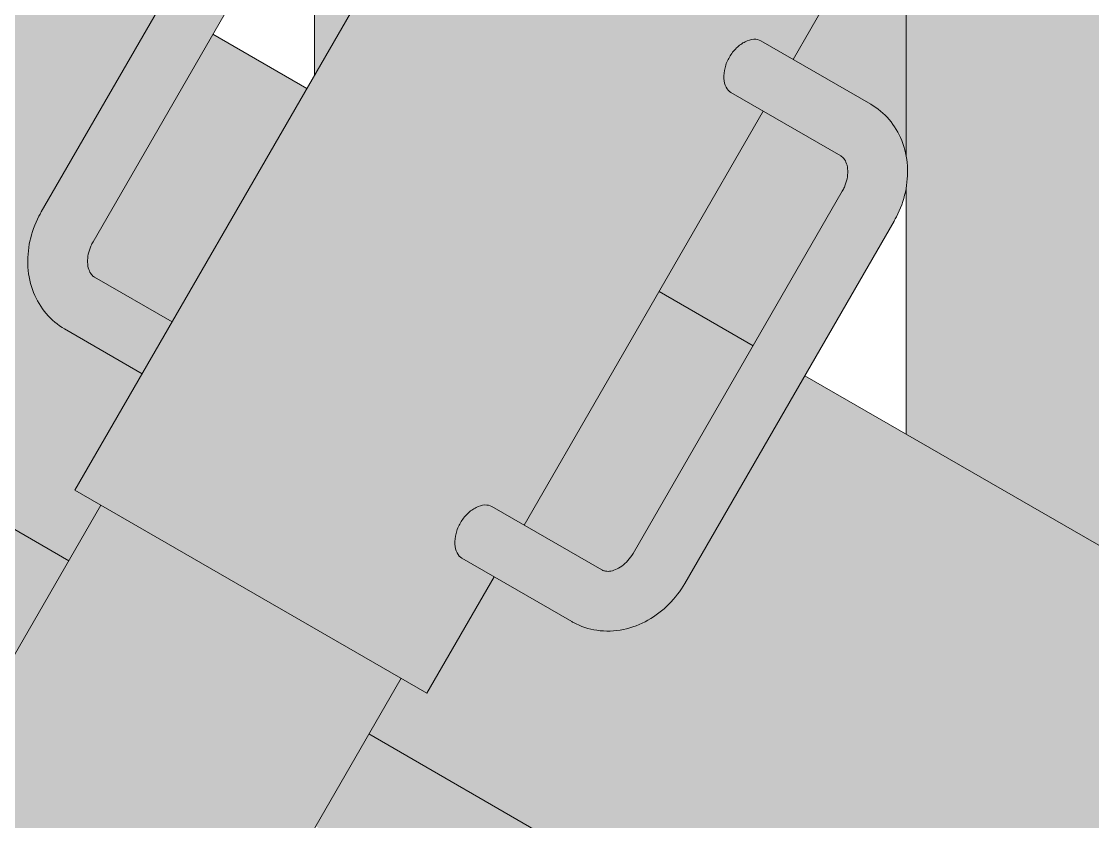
# Model space of a CAD drawing. Extents: x -23436 to 4767, y -3862 to 10024.
# Drawn here: x -14802.2 to -14771.47, y 7955.41 to 7978.38 of the extents above; entities that cross this region are included whole.
import ezdxf

# ---------------------------------------------------------------- set-up
doc = ezdxf.new("R2010")
doc.units = 0
doc.layers.get('0').update_dxf_attribs({"lineweight": 13})
doc.layers.add('3D.', color=254, linetype='Continuous')
doc.layers.add('Reaproveitamento', color=252, linetype='Continuous')
doc.layers.add('Escora de Viga', color=250, linetype='Continuous', lineweight=20)
doc.layers.add('Madeira', color=100, linetype='Continuous', lineweight=13)

msp = doc.modelspace()

# ---------------------------------------------------------------- hatches: boundary and pattern name
at = {"layer": '3D.'}
h = msp.add_hatch(color=256, dxfattribs=at)
edge = h.paths.add_edge_path()
edge.add_line((-14758.63065104037, 7991.729216161331), (-14769.93518221537, 7998.25589027822))
edge.add_line((-14769.93518221537, 7998.25589027822), (-14776.81718451985, 7986.335912629527))
edge.add_line((-14776.81718451985, 7986.335912629527), (-14776.81718451985, 7984.54515420813))
edge.add_line((-14776.81718451985, 7984.54515420813), (-14775.12312029176, 7983.567085770121))
edge.add_arc((-14775.43389930275, 7983.028800732836), 0.6215580222310451, -119.9999999999826, 60.00000000001728, ccw=False)
edge.add_line((-14775.74467831397, 7982.490515695727), (-14776.81718451985, 7983.109727442223))
edge.add_line((-14776.81718451985, 7983.109727442223), (-14776.81718451985, 7974.494430044624))
edge.add_spline(control_points=[(-14776.81718451997, 7974.494430045439), (-14776.80201398996, 7974.40752305402), (-14776.79154751457, 7974.319830274735), (-14776.77191107017, 7974.026067807137), (-14776.78316132668, 7973.818753080634), (-14776.81718451985, 7973.614989662326)], knot_values=[5.485982592581962, 5.485982592581962, 5.485982592581962, 5.485982592581962, 5.595981879965847, 5.595981879965847, 5.853400820921206, 5.853400820921206, 5.853400820921206, 5.853400820921206], degree=3, periodic=0)
edge.add_line((-14776.81718451985, 7973.614989662326), (-14776.81718451985, 7973.614969890727))
edge.add_line((-14776.81718451985, 7973.614969890727), (-14776.81718451985, 7966.529216161334))
edge.add_line((-14776.81718451985, 7966.529216161334), (-14758.63065104037, 7956.029216161232))
edge.add_line((-14758.63065104037, 7956.029216161232), (-14758.63065104037, 7991.729216161331))
h = msp.add_hatch(color=9, dxfattribs=at)
edge = h.paths.add_edge_path()
edge.add_line((-14800.84155643063, 7962.899693751229), (-14799.91928641255, 7964.497112281011))
edge.add_line((-14799.91928641255, 7964.497112281011), (-14800.66174853286, 7964.925772985926))
edge.add_line((-14800.66174853286, 7964.925772985926), (-14798.73277536024, 7968.266852527131))
edge.add_line((-14798.73277536024, 7968.266852527131), (-14800.95864633449, 7969.551959733131))
edge.add_spline(control_points=[(-14800.95864633449, 7969.551959733131), (-14801.15795179516, 7969.667028794634), (-14801.33682417947, 7969.816949338639), (-14801.63863647044, 7970.170613966433), (-14801.75975307725, 7970.375378627841), (-14801.93912825514, 7970.825358555217), (-14801.99253994967, 7971.072296662229), (-14802.02597316717, 7971.572459744029), (-14802.00551588427, 7971.825874366814), (-14801.89823158419, 7972.318808007522), (-14801.81141259278, 7972.558419201627), (-14801.67397047947, 7972.825345968931), (-14801.65125957057, 7972.866961238326), (-14801.62756190509, 7972.908006798929)], knot_values=[1.570796326794896, 1.570796326794896, 1.570796326794896, 1.570796326794896, 1.852598109787764, 1.852598109787764, 2.142978333287198, 2.142978333287198, 2.454389226376052, 2.454389226376052, 2.768548491735048, 2.768548491735048, 3.082707757094047, 3.082707757094047, 3.141592653589877, 3.141592653589877, 3.141592653589877, 3.141592653589877], degree=3, periodic=0)
edge.add_line((-14801.62756190509, 7972.908006798929), (-14798.18706492767, 7978.86712236723))
edge.add_line((-14798.18706492744, 7978.86712236723), (-14811.97781591334, 7986.829216161235))
edge.add_line((-14811.97781591334, 7986.829216161235), (-14827.13326047956, 7978.079216161337))
edge.add_line((-14827.13326047956, 7978.079216161337), (-14819.3119488581, 7973.56357979114))
edge.add_ellipse((-14818.03999373993, 7967.929216161227), major_axis=(-3.132520536443655, 5.425684724873319), ratio=0.5773502691896255, start_angle=298.3144101118195, end_angle=331.6855898882364, ccw=False)
edge.add_ellipse((-14818.03999373993, 7967.929216161227), major_axis=(-3.132520536443655, 5.425684724873319), ratio=0.5773502691896255, start_angle=236.2930856372637, end_angle=298.3144101118195)
edge.add_line((-14816.76803862189, 7972.094852531432), (-14800.84155643063, 7962.899693751229))
h = msp.add_hatch(color=8, dxfattribs=at)
edge = h.paths.add_edge_path()
edge.add_line((-14780.91939783517, 7975.801385103639), (-14781.84585933098, 7976.336277897617))
edge.add_spline(control_points=[(-14781.84585933086, 7976.336277897617), (-14781.89976654878, 7976.367401244324), (-14781.94875490219, 7976.420601638123), (-14782.01899705986, 7976.562240411529), (-14782.0401435774, 7976.650606925426), (-14782.05138532167, 7976.832679818226), (-14782.04221544969, 7976.938581499026), (-14781.98888432154, 7977.151639243517), (-14781.94458589227, 7977.258731807322), (-14781.89067780647, 7977.352103350337)], knot_values=[0, 0, 0, 0, 0.1886359674857624, 0.1886359674857624, 0.3772719349715248, 0.3772719349715248, 0.5659109385796152, 0.5659109385796152, 0.7545499421877055, 0.7545499421877055, 0.7545499421877055, 0.7545499421877055], degree=3, periodic=0)
edge.add_spline(control_points=[(-14781.89067780647, 7977.352103350337), (-14781.83676972108, 7977.445474893424), (-14781.76617405495, 7977.537384740632), (-14781.60832619989, 7977.690099724527), (-14781.52119758994, 7977.750991907031), (-14781.35789696728, 7977.832292717228), (-14781.27079606267, 7977.858162552935), (-14781.11301220809, 7977.868150446435), (-14781.04244513875, 7977.852325484828), (-14780.98853792083, 7977.82120213812)], knot_values=[2.263649826563085, 2.263649826563085, 2.263649826563085, 2.263649826563085, 2.452288830171134, 2.452288830171134, 2.640927833779187, 2.640927833779187, 2.829563801264938, 2.829563801264938, 3.01819976875069, 3.01819976875069, 3.01819976875069, 3.01819976875069], degree=3, periodic=0)
edge.add_line((-14780.98853792083, 7977.82120213812), (-14780.06207642525, 7977.286309344216))
edge.add_line((-14780.06207642525, 7977.286309344216), (-14778.13310325275, 7980.627388885334))
edge.add_line((-14778.13310325275, 7980.627388885334), (-14788.23058808806, 7986.457174473124))
edge.add_line((-14788.23058808818, 7986.457174473124), (-14800.66174853286, 7964.925772985926))
edge.add_line((-14800.66174853286, 7964.925772985926), (-14790.56426369744, 7959.095987398121))
edge.add_line((-14790.56426369744, 7959.095987398121), (-14788.63529052476, 7962.437066939225))
edge.add_line((-14788.63529052476, 7962.437066939225), (-14789.56175202057, 7962.97195973313))
edge.add_spline(control_points=[(-14789.56175202057, 7962.97195973313), (-14789.61565923867, 7963.003083080026), (-14789.66464759196, 7963.056283473636), (-14789.73488974968, 7963.197922247129), (-14789.75603626716, 7963.286288761012), (-14789.7672780115, 7963.468361653826), (-14789.75810813934, 7963.574263334422), (-14789.70477701155, 7963.787321079029), (-14789.66047858198, 7963.894413642834), (-14789.55266241108, 7964.081156728922), (-14789.48206674507, 7964.173066576333), (-14789.32421888948, 7964.325781560025), (-14789.23709027989, 7964.386673742529), (-14789.07378965717, 7964.467974552712), (-14788.98668875238, 7964.493844388317), (-14788.82890489763, 7964.503832282035), (-14788.75833782858, 7964.48800732053), (-14788.7044306106, 7964.456883973735)], knot_values=[0.7545499421877615, 0.7545499421877615, 0.7545499421877615, 0.7545499421877615, 0.9431859096735806, 0.9431859096735806, 1.131821877159399, 1.131821877159399, 1.320460880767447, 1.320460880767447, 1.509099884375494, 1.509099884375494, 1.697738887983538, 1.697738887983538, 1.886377891591583, 1.886377891591583, 2.075013859077325, 2.075013859077325, 2.26364982656307, 2.26364982656307, 2.26364982656307, 2.26364982656307], degree=3, periodic=0)
edge.add_line((-14788.7044306106, 7964.456883973735), (-14787.77796911496, 7963.92199117983))
edge.add_line((-14787.77796911496, 7963.92199117983), (-14780.91939783517, 7975.801385103639))
h = msp.add_hatch(color=8, dxfattribs=at)
edge = h.paths.add_edge_path()
edge.add_spline(control_points=[(-14794.14138779476, 7982.445155072421), (-14794.09885301815, 7982.518827466529), (-14794.04864471989, 7982.588040070726), (-14793.93870502974, 7982.71078721533), (-14793.87900267188, 7982.764260237835), (-14793.80946389878, 7982.814394671239), (-14793.80037402293, 7982.82071362762), (-14793.7912824338, 7982.826809661014)], knot_values=[3.141592653589826, 3.141592653589826, 3.141592653589826, 3.141592653589826, 3.393118268405823, 3.393118268405823, 3.644957798583353, 3.644957798583353, 3.682753687105311, 3.682753687105311, 3.682753687105311, 3.682753687105311], degree=3, periodic=0)
edge.add_spline(control_points=[(-14793.7912824338, 7982.826809661014), (-14793.73907794881, 7982.861813474638), (-14793.68681698009, 7982.889467226911), (-14793.57561835037, 7982.935045423934), (-14793.5181893838, 7982.949142513726), (-14793.40919868888, 7982.96165222602), (-14793.36060956762, 7982.957364837932), (-14793.29112778739, 7982.940050814026), (-14793.26600154916, 7982.92970008153), (-14793.24275364478, 7982.916277897619)], knot_values=[3.682753687105311, 3.682753687105311, 3.682753687105311, 3.682753687105311, 3.899780097235705, 3.899780097235705, 4.168135133740003, 4.168135133740003, 4.482294399098971, 4.482294399098971, 4.712388980384689, 4.712388980384689, 4.712388980384689, 4.712388980384689], degree=3, periodic=0)
edge.add_line((-14793.24275364478, 7982.916277897619), (-14791.01688267059, 7981.631170691429))
edge.add_line((-14791.01688267059, 7981.631170691429), (-14790.15956126068, 7983.116094932035))
edge.add_line((-14790.15956126068, 7983.116094932035), (-14792.38543223475, 7984.401202138122))
edge.add_spline(control_points=[(-14792.38543223475, 7984.401202138122), (-14792.40087967868, 7984.41012072412), (-14792.41644642288, 7984.418832674624), (-14792.64198056348, 7984.541121869321), (-14792.87215632877, 7984.616461561136), (-14793.35929406238, 7984.687529246921), (-14793.61648802973, 7984.67726527271), (-14794.11111067039, 7984.575161311821), (-14794.34873831239, 7984.483708516813), (-14794.78772049696, 7984.237133898512), (-14794.98927586306, 7984.082044574317), (-14795.34532392469, 7983.724228075533), (-14795.49988163293, 7983.521460363032), (-14795.62631203527, 7983.302476482424)], knot_values=[3.141592653589778, 3.141592653589778, 3.141592653589778, 3.141592653589778, 3.163434088561049, 3.163434088561049, 3.455751918948761, 3.455751918948761, 3.769911184307743, 3.769911184307743, 4.084070449666723, 4.084070449666723, 4.398229715025705, 4.398229715025705, 4.712388980384689, 4.712388980384689, 4.712388980384689, 4.712388980384689], degree=3, periodic=0)
edge.add_line((-14795.62631203527, 7983.302476482424), (-14801.62756190509, 7972.908006798929))
edge.add_spline(control_points=[(-14801.62756190509, 7972.908006798929), (-14801.65125957057, 7972.866961238326), (-14801.67397047947, 7972.825345968931), (-14801.81141259278, 7972.558419201627), (-14801.89823158419, 7972.318808007522), (-14802.00551588427, 7971.825874366814), (-14802.02597316717, 7971.572459744029), (-14801.99253994967, 7971.072296662229), (-14801.93912825514, 7970.825358555217), (-14801.75975307725, 7970.375378627841), (-14801.63863647044, 7970.170613966433), (-14801.33682417947, 7969.816949338639), (-14801.15795179516, 7969.667028794634), (-14800.95864633449, 7969.551959733131)], knot_values=[1.570796326794896, 1.570796326794896, 1.570796326794896, 1.570796326794896, 1.629681223290728, 1.629681223290728, 1.943840488649724, 1.943840488649724, 2.25799975400872, 2.25799975400872, 2.569410647097571, 2.569410647097571, 2.859790870597009, 2.859790870597009, 3.141592653589877, 3.141592653589877, 3.141592653589877, 3.141592653589877], degree=3, periodic=0)
edge.add_line((-14800.95864633449, 7969.551959733131), (-14798.73277536024, 7968.266852527131))
edge.add_line((-14798.73277536024, 7968.266852527131), (-14797.87545395039, 7969.751776767518))
edge.add_line((-14797.87545395039, 7969.751776767518), (-14800.12172637806, 7971.048662758318))
edge.add_spline(control_points=[(-14800.10132492457, 7971.036883973737), (-14800.13306641312, 7971.055209930828), (-14800.16191940838, 7971.079353261624), (-14800.21785069788, 7971.15017397942), (-14800.24466090057, 7971.197469530425), (-14800.284333592, 7971.317173673511), (-14800.29754970376, 7971.38778800113), (-14800.30194941199, 7971.537887531524), (-14800.29552629795, 7971.615155132926), (-14800.26325140586, 7971.772402687029), (-14800.23797850493, 7971.852165301012), (-14800.18583529077, 7971.970875218323), (-14800.16531704956, 7972.011403541723), (-14800.14263766447, 7972.050685388926)], knot_values=[1.570796326794896, 1.570796326794896, 1.570796326794896, 1.570796326794896, 1.88495559215393, 1.88495559215393, 2.199114857512959, 2.199114857512959, 2.494391793880895, 2.494391793880895, 2.754683347605689, 2.754683347605689, 3.007480129064037, 3.007480129064037, 3.141592653590064, 3.141592653590064, 3.141592653590064, 3.141592653590064], degree=3, periodic=0)
edge.add_line((-14800.14263766447, 7972.050685388926), (-14794.14138779476, 7982.445155072421))
h = msp.add_hatch(color=9, dxfattribs=at)
edge = h.paths.add_edge_path()
edge.add_spline(control_points=[(-14800.14263766447, 7972.050685388926), (-14800.16531704956, 7972.011403541723), (-14800.18583529077, 7971.970875218323), (-14800.23797850493, 7971.852165301012), (-14800.26325140586, 7971.772402687029), (-14800.29552629795, 7971.615155132926), (-14800.30194941199, 7971.537887531524), (-14800.29754970376, 7971.38778800113), (-14800.284333592, 7971.317173673511), (-14800.24466090057, 7971.197469530425), (-14800.21785069788, 7971.15017397942), (-14800.16191940838, 7971.079353261624), (-14800.13306641312, 7971.055209930726), (-14800.10132492457, 7971.036883973737)], knot_values=[1.570796326794897, 1.570796326794897, 1.570796326794897, 1.570796326794897, 1.70490885132092, 1.70490885132092, 1.957705632779271, 1.957705632779271, 2.217997186504061, 2.217997186504061, 2.513274122871997, 2.513274122871997, 2.827433388231031, 2.827433388231031, 3.141592653590064, 3.141592653590064, 3.141592653590064, 3.141592653590064], degree=3, periodic=0)
edge.add_line((-14800.10132492457, 7971.036883973737), (-14797.87545395039, 7969.751776767518))
edge.add_line((-14797.87545395039, 7969.751776767518), (-14794.00629626798, 7976.453354456231))
edge.add_line((-14794.00629626786, 7976.453354456231), (-14796.70214068699, 7978.009800957328))
edge.add_line((-14796.70214068699, 7978.009800957328), (-14800.14263766447, 7972.050685388926))
h = msp.add_hatch(color=8, dxfattribs=at)
edge = h.paths.add_edge_path()
edge.add_spline(control_points=[(-14777.16728988058, 7972.64515507233), (-14777.14359221504, 7972.686200632934), (-14777.12088130608, 7972.727815902328), (-14776.98343919277, 7972.994742669734), (-14776.89662020149, 7973.234353863825), (-14776.78933590134, 7973.727287504635), (-14776.7688786181, 7973.98070212723), (-14776.80231183559, 7974.480865209118), (-14776.85572353048, 7974.727803316231), (-14777.03509870807, 7975.17778324352), (-14777.15621531494, 7975.382547904928), (-14777.45802760609, 7975.736212532722), (-14777.63689999045, 7975.886133076625), (-14777.83620545107, 7976.001202138128)], knot_values=[4.712388980384689, 4.712388980384689, 4.712388980384689, 4.712388980384689, 4.771273876880452, 4.771273876880452, 5.085433142239421, 5.085433142239421, 5.399592407598401, 5.399592407598401, 5.71100330068725, 5.71100330068725, 6.00138352418669, 6.00138352418669, 6.283185307179557, 6.283185307179557, 6.283185307179557, 6.283185307179557], degree=3, periodic=0)
edge.add_line((-14777.83620545107, 7976.001202138128), (-14780.98853792083, 7977.82120213812))
edge.add_spline(control_points=[(-14780.98853792083, 7977.82120213812), (-14781.04244513875, 7977.852325484828), (-14781.11301220809, 7977.868150446435), (-14781.27079606267, 7977.858162552935), (-14781.35789696728, 7977.832292717228), (-14781.52119758994, 7977.750991907031), (-14781.60832619989, 7977.690099724527), (-14781.76617405495, 7977.537384740632), (-14781.83676972108, 7977.445474893424), (-14781.89067780647, 7977.352103350337)], knot_values=[2.263649826563085, 2.263649826563085, 2.263649826563085, 2.263649826563085, 2.452285794048838, 2.452285794048838, 2.640921761534587, 2.640921761534587, 2.829560765142637, 2.829560765142637, 3.01819976875069, 3.01819976875069, 3.01819976875069, 3.01819976875069], degree=3, periodic=0)
edge.add_spline(control_points=[(-14781.89067780647, 7977.352103350337), (-14781.94458589227, 7977.258731807322), (-14781.98888432154, 7977.151639243517), (-14782.04221544969, 7976.938581499026), (-14782.05138532167, 7976.832679818226), (-14782.0401435774, 7976.650606925426), (-14782.01899705986, 7976.562240411529), (-14781.94875490219, 7976.420601638123), (-14781.89976654878, 7976.367401244324), (-14781.84585933086, 7976.336277897617)], knot_values=[0, 0, 0, 0, 0.1886390036080904, 0.1886390036080904, 0.3772780072161808, 0.3772780072161808, 0.5659139747019432, 0.5659139747019432, 0.7545499421877055, 0.7545499421877055, 0.7545499421877055, 0.7545499421877055], degree=3, periodic=0)
edge.add_line((-14781.84585933086, 7976.336277897617), (-14778.67312540744, 7974.504499112927))
edge.add_spline(control_points=[(-14778.6935268611, 7974.516277897625), (-14778.6617853722, 7974.497951940431), (-14778.63293237718, 7974.473808609824), (-14778.57700108767, 7974.402987892028), (-14778.55019088516, 7974.355692340921), (-14778.51051819367, 7974.235988197719), (-14778.49730208174, 7974.165373870333), (-14778.49290237356, 7974.015274339823), (-14778.4993254872, 7973.938006738421), (-14778.53160037975, 7973.780759184216), (-14778.55687328057, 7973.700996570335), (-14778.60901649478, 7973.582286652936), (-14778.62953473606, 7973.541758329537), (-14778.65221412109, 7973.502476482421)], knot_values=[4.712388980384689, 4.712388980384689, 4.712388980384689, 4.712388980384689, 5.026548245743668, 5.026548245743668, 5.340707511102648, 5.340707511102648, 5.635984447470605, 5.635984447470605, 5.896276001195402, 5.896276001195402, 6.149072782653751, 6.149072782653751, 6.283185307179584, 6.283185307179584, 6.283185307179584, 6.283185307179584], degree=3, periodic=0)
edge.add_line((-14778.65221412109, 7973.502476482421), (-14784.65346399097, 7963.108006798824))
edge.add_spline(control_points=[(-14784.65346399097, 7963.108006798824), (-14784.69599876746, 7963.03433440492), (-14784.74620706566, 7962.965121800533), (-14784.85614675576, 7962.842374656017), (-14784.91584911379, 7962.788901633323), (-14785.03749391147, 7962.701201020727), (-14785.09937594332, 7962.667243746911), (-14785.21923343507, 7962.618116447427), (-14785.27666240158, 7962.604019357519), (-14785.38565309685, 7962.59150964521), (-14785.43424221776, 7962.595797033517), (-14785.50372399816, 7962.613111057131), (-14785.52885023628, 7962.62346178973), (-14785.55209814083, 7962.636883973641)], knot_values=[6.283185307179381, 6.283185307179381, 6.283185307179381, 6.283185307179381, 6.53471092199538, 6.53471092199538, 6.786550452172907, 6.786550452172907, 7.041372750825253, 7.041372750825253, 7.309727787329527, 7.309727787329527, 7.623887052688548, 7.623887052688548, 7.853981633974483, 7.853981633974483, 7.853981633974483, 7.853981633974483], degree=3, periodic=0)
edge.add_line((-14785.55209814083, 7962.636883973641), (-14788.7044306106, 7964.456883973735))
edge.add_spline(control_points=[(-14788.7044306106, 7964.456883973735), (-14788.75833782858, 7964.48800732053), (-14788.82890489763, 7964.503832282035), (-14788.98668875238, 7964.493844388317), (-14789.07378965717, 7964.467974552712), (-14789.23709027989, 7964.386673742529), (-14789.32421888948, 7964.325781560025), (-14789.48206674507, 7964.173066576333), (-14789.55266241108, 7964.081156728922), (-14789.66047858198, 7963.894413642834), (-14789.70477701155, 7963.787321079029), (-14789.75810813934, 7963.574263334422), (-14789.7672780115, 7963.468361653826), (-14789.75603626716, 7963.286288761012), (-14789.73488974968, 7963.197922247129), (-14789.66464759196, 7963.056283473636), (-14789.61565923867, 7963.003083080026), (-14789.56175202057, 7962.97195973313)], knot_values=[0.7545499421877615, 0.7545499421877615, 0.7545499421877615, 0.7545499421877615, 0.943185909673506, 0.943185909673506, 1.131821877159248, 1.131821877159248, 1.320460880767293, 1.320460880767293, 1.509099884375339, 1.509099884375339, 1.697738887983384, 1.697738887983384, 1.886377891591433, 1.886377891591433, 2.075013859077253, 2.075013859077253, 2.26364982656307, 2.26364982656307, 2.26364982656307, 2.26364982656307], degree=3, periodic=0)
edge.add_line((-14789.56175202057, 7962.97195973313), (-14786.40941955087, 7961.151959733224))
edge.add_spline(control_points=[(-14786.40941955098, 7961.151959733224), (-14786.39397210687, 7961.143041147328), (-14786.37840536279, 7961.134329196722), (-14786.15287122219, 7961.012040002041), (-14785.92269545667, 7960.936700310211), (-14785.43555772329, 7960.865632624527), (-14785.17836375577, 7960.875896598636), (-14784.6837411154, 7960.97800055954), (-14784.44611347328, 7961.069453354534), (-14784.00713128848, 7961.316027972834), (-14783.80557592267, 7961.471117297029), (-14783.44952786087, 7961.828933795727), (-14783.29497015256, 7962.031701508329), (-14783.16853975017, 7962.250685389025)], knot_values=[6.283185307179473, 6.283185307179473, 6.283185307179473, 6.283185307179473, 6.305026742150762, 6.305026742150762, 6.597344572538472, 6.597344572538472, 6.911503837897472, 6.911503837897472, 7.225663103256477, 7.225663103256477, 7.53982236861548, 7.53982236861548, 7.853981633974483, 7.853981633974483, 7.853981633974483, 7.853981633974483], degree=3, periodic=0)
edge.add_line((-14783.16853975017, 7962.250685389025), (-14777.16728988058, 7972.64515507233))
h = msp.add_hatch(color=9, dxfattribs=at)
edge = h.paths.add_edge_path()
edge.add_line((-14802.36750154007, 7960.256679292421), (-14800.84155643063, 7962.899693751229))
edge.add_line((-14800.84155643063, 7962.899693751229), (-14816.76803862189, 7972.094852531432))
edge.add_ellipse((-14818.03999373993, 7967.929216161227), major_axis=(-3.132520536443655, 5.425684724873319), ratio=0.5773502691896255, start_angle=240.7412064639667, end_angle=298.3144101118123, ccw=False)
edge.add_line((-14813.77608150216, 7966.855211954216), (-14802.36750154007, 7960.256679292421))
h = msp.add_hatch(color=9, dxfattribs=at)
edge = h.paths.add_edge_path()
edge.add_line((-14787.77796911496, 7963.92199117983), (-14785.55209814083, 7962.636883973641))
edge.add_spline(control_points=[(-14785.55209814083, 7962.636883973641), (-14785.52885023628, 7962.62346178973), (-14785.50372399816, 7962.613111057131), (-14785.43424221776, 7962.595797033517), (-14785.38565309685, 7962.59150964521), (-14785.27666240158, 7962.604019357519), (-14785.21923343507, 7962.618116447427), (-14785.09937594332, 7962.667243746911), (-14785.03749391147, 7962.701201020727), (-14784.91584911379, 7962.788901633323), (-14784.85614675576, 7962.842374656017), (-14784.74620706566, 7962.965121800533), (-14784.69599876746, 7963.03433440492), (-14784.65346399097, 7963.108006798824)], knot_values=[6.283185307179381, 6.283185307179381, 6.283185307179381, 6.283185307179381, 6.513279888465315, 6.513279888465315, 6.827439153824336, 6.827439153824336, 7.09579419032861, 7.09579419032861, 7.350616488980952, 7.350616488980952, 7.602456019158483, 7.602456019158483, 7.853981633974483, 7.853981633974483, 7.853981633974483, 7.853981633974483], degree=3, periodic=0)
edge.add_line((-14784.65346399097, 7963.108006798824), (-14781.21296701326, 7969.067122367227))
edge.add_line((-14781.21296701326, 7969.067122367227), (-14783.90881143238, 7970.623568868325))
edge.add_line((-14783.90881143238, 7970.623568868325), (-14787.77796911496, 7963.92199117983))
h = msp.add_hatch(color=9, dxfattribs=at)
edge = h.paths.add_edge_path()
edge.add_ellipse((-14699.22130834057, 7899.329216161235), major_axis=(-3.132520536443655, 5.425684724873319), ratio=0.5773502691896255, start_angle=298.31441011196955, end_angle=331.68558988814505, ccw=False)
edge.add_ellipse((-14699.22130834057, 7899.329216161235), major_axis=(-3.132520536443655, 5.425684724873319), ratio=0.5773502691896255, start_angle=236.2930856372637, end_angle=298.3144101119696)
edge.add_line((-14697.94935322263, 7903.494852531529), (-14690.12804160082, 7898.979216161331))
edge.add_line((-14690.12804160082, 7898.979216161331), (-14674.97259703478, 7907.729216161229))
edge.add_line((-14674.97259703478, 7907.729216161229), (-14779.72804277299, 7968.209800957224))
edge.add_line((-14779.72804277287, 7968.209800957224), (-14783.16853975017, 7962.250685389025))
edge.add_spline(control_points=[(-14783.16853975017, 7962.250685389025), (-14783.29497015256, 7962.031701508329), (-14783.44952786087, 7961.828933795727), (-14783.80557592267, 7961.471117297029), (-14784.00713128848, 7961.316027972834), (-14784.44611347328, 7961.069453354534), (-14784.6837411154, 7960.97800055954), (-14785.17836375577, 7960.875896598636), (-14785.43555772329, 7960.865632624527), (-14785.92269545667, 7960.936700310211), (-14786.15287122219, 7961.012040002041), (-14786.37840536279, 7961.134329196722), (-14786.39397210687, 7961.143041147328), (-14786.40941955098, 7961.151959733224)], knot_values=[6.283185307179473, 6.283185307179473, 6.283185307179473, 6.283185307179473, 6.597344572538472, 6.597344572538472, 6.911503837897477, 6.911503837897477, 7.225663103256477, 7.225663103256477, 7.539822368615482, 7.539822368615482, 7.832140199003192, 7.832140199003192, 7.853981633974483, 7.853981633974483, 7.853981633974483, 7.853981633974483], degree=3, periodic=0)
edge.add_line((-14786.40941955098, 7961.151959733224), (-14788.63529052505, 7962.437066939225))
edge.add_line((-14788.63529052476, 7962.437066939225), (-14790.56426369744, 7959.095987398121))
edge.add_line((-14790.56426369744, 7959.095987398121), (-14791.30672581757, 7959.524648103225))
edge.add_line((-14791.30672581757, 7959.524648103225), (-14792.22899583583, 7957.927229573326))
edge.add_line((-14792.22899583583, 7957.927229573326), (-14759.90260615847, 7939.263579791137))
edge.add_ellipse((-14758.63065104037, 7933.629216161238), major_axis=(-3.132520536443655, 5.425684724873319), ratio=0.5773502691896255, start_angle=298.3144101118856, end_angle=331.68558988814505, ccw=False)
edge.add_ellipse((-14758.63065104037, 7933.629216161238), major_axis=(-3.132520536443655, 5.425684724873319), ratio=0.5773502691896255, start_angle=236.2930856372615, end_angle=298.3144101118856)
edge.add_line((-14757.35869592197, 7937.79485253143), (-14700.49326345879, 7904.963579791134))
msp.add_hatch(color=9, dxfattribs=at).paths.add_polyline_path([(-14791.30672581757, 7959.524648103225), (-14799.91928641255, 7964.497112281011), (-14916.08633746394, 7763.289877694422), (-14907.47377686914, 7758.317413516621)])
h = msp.add_hatch(color=9, dxfattribs=at)
edge = h.paths.add_edge_path()
edge.add_ellipse((-14759.95966694826, 7932.861908469031), major_axis=(3.132520536443652, -5.425684724873316), ratio=0.577350269189626, start_angle=180.0000000000477, end_angle=190.8636130244372, ccw=False)
edge.add_ellipse((-14759.95966694826, 7932.861908469031), major_axis=(3.132520536443652, -5.425684724873316), ratio=0.577350269189626, start_angle=56.2930856372692, end_angle=180.0000000000477, ccw=False)
edge.add_line((-14762.67963009806, 7938.525783312232), (-14761.76317157673, 7939.054900886231))
edge.add_ellipse((-14758.63065104037, 7933.629216161238), major_axis=(-3.132520536443652, 5.425684724873316), ratio=0.577350269189626, start_angle=331.68558988818614, end_angle=360, ccw=False)
edge.add_line((-14759.90260615847, 7939.263579791137), (-14792.22899583583, 7957.927229573326))
edge.add_line((-14792.22899583583, 7957.927229573326), (-14793.75879192866, 7955.277545015024))
edge.add_line((-14793.75879192866, 7955.277545015024), (-14763.68011370844, 7937.880538435626))
at = {"layer": 'Reaproveitamento', "true_color": 0xf26722}
h = msp.add_hatch(color=30, dxfattribs=at)
h.dxf.hatch_style = 1
edge = h.paths.add_edge_path()
edge.add_line((-14776.81718451985, 7983.109727442412), (-14778.21416368433, 7983.916273739089))
edge.add_line((-14778.21416368433, 7983.916273739089), (-14779.61802749336, 7981.484710295363))
edge.add_line((-14779.61802749336, 7981.484710295363), (-14778.13310325275, 7980.627388885334))
edge.add_line((-14778.13310325275, 7980.627388885334), (-14780.06207642524, 7977.286309344247))
edge.add_line((-14780.06207642524, 7977.286309344247), (-14777.79019371372, 7975.97463724919))
edge.add_spline(control_points=[(-14776.81718451985, 7973.614989662103), (-14776.78316132681, 7973.818753080495), (-14776.77191107029, 7974.026067806963), (-14776.80231183559, 7974.480865209118), (-14776.85572353048, 7974.727803316231), (-14777.03509870807, 7975.17778324352), (-14777.15621531494, 7975.382547904928), (-14777.45802760609, 7975.736212532722), (-14777.63689999045, 7975.886133076625), (-14777.83620545107, 7976.001202138128)], knot_values=[4.712388980384689, 4.712388980384689, 4.712388980384689, 4.712388980384689, 4.969807921466125, 4.969807921466125, 5.281218814554975, 5.281218814554975, 5.571599038054416, 5.571599038054416, 5.853400821047283, 5.853400821047283, 5.853400821047283, 5.853400821047283], degree=3, periodic=0)
edge.add_line((-14776.81718451985, 7974.502026207074), (-14776.81718451985, 7983.109727442412))
h = msp.add_hatch(color=30, dxfattribs=at)
h.dxf.hatch_style = 1
edge = h.paths.add_edge_path()
edge.add_line((-14791.01688267064, 7981.631170691455), (-14793.24275364478, 7982.916277897619))
edge.add_spline(control_points=[(-14793.24275364478, 7982.916277897619), (-14793.26600154916, 7982.92970008153), (-14793.29112778739, 7982.940050814026), (-14793.36060956762, 7982.957364837932), (-14793.40919868888, 7982.96165222602), (-14793.5181893838, 7982.949142513726), (-14793.57561835037, 7982.935045423934), (-14793.68681697991, 7982.889467226953), (-14793.73907794851, 7982.861813474614), (-14793.79128243381, 7982.826809661034)], knot_values=[3.68275368734787, 3.68275368734787, 3.68275368734787, 3.68275368734787, 3.912848268633588, 3.912848268633588, 4.227007533992555, 4.227007533992555, 4.495362570496853, 4.495362570496853, 4.71238898038469, 4.71238898038469, 4.71238898038469, 4.71238898038469], degree=3, periodic=0)
edge.add_line((-14793.7912824338, 7982.826809661043), (-14793.7912824338, 7976.825769341162))
edge.add_line((-14793.7912824338, 7976.825769341162), (-14791.01688267064, 7981.631170691455))
h = msp.add_hatch(color=30, dxfattribs=at)
h.dxf.hatch_style = 1
edge = h.paths.add_edge_path()
edge.add_spline(control_points=[(-14778.65221412109, 7973.502476482421), (-14778.62953473606, 7973.541758329537), (-14778.60901649478, 7973.582286652936), (-14778.55687328057, 7973.700996570335), (-14778.53160037975, 7973.780759184216), (-14778.4993254872, 7973.938006738421), (-14778.49290237356, 7974.015274339823), (-14778.49730208174, 7974.165373870333), (-14778.51051819367, 7974.235988197719), (-14778.55019088516, 7974.355692340921), (-14778.57700108767, 7974.402987892028), (-14778.63293237718, 7974.473808609824), (-14778.6617853722, 7974.497951940431), (-14778.6935268611, 7974.516277897625)], knot_values=[4.71238898038469, 4.71238898038469, 4.71238898038469, 4.71238898038469, 4.846501504910523, 4.846501504910523, 5.099298286368872, 5.099298286368872, 5.359589840093669, 5.359589840093669, 5.654866776461626, 5.654866776461626, 5.969026041820606, 5.969026041820606, 6.283185307179585, 6.283185307179585, 6.283185307179585, 6.283185307179585], degree=3, periodic=0)
edge.add_line((-14778.6935268611, 7974.516277897625), (-14780.91939783515, 7975.801385103674))
edge.add_line((-14780.91939783515, 7975.801385103674), (-14783.90881143245, 7970.623568868365))
edge.add_line((-14783.90881143245, 7970.623568868365), (-14781.21296701339, 7969.067122367303))
edge.add_line((-14781.21296701339, 7969.067122367303), (-14778.65221412109, 7973.502476482421))

# ---------------------------------------------------------------- linework, layer by layer
for points, knots in [([(-14780.98853792083, 7977.82120213812), (-14781.04244513875, 7977.852325484828), (-14781.11301220809, 7977.868150446435), (-14781.27079606267, 7977.858162552935), (-14781.35789696728, 7977.832292717228), (-14781.52119758994, 7977.750991907031), (-14781.60832619989, 7977.690099724527), (-14781.76617405495, 7977.537384740632), (-14781.83676972108, 7977.445474893424), (-14781.89067780647, 7977.352103350337)], [2.263649826563085, 2.263649826563085, 2.263649826563085, 2.263649826563085, 2.452285794048838, 2.452285794048838, 2.640921761534587, 2.640921761534587, 2.829560765142637, 2.829560765142637, 3.01819976875069, 3.01819976875069, 3.01819976875069, 3.01819976875069]), ([(-14781.89067780647, 7977.352103350337), (-14781.94458589227, 7977.258731807322), (-14781.98888432154, 7977.151639243517), (-14782.04221544969, 7976.938581499026), (-14782.05138532167, 7976.832679818226), (-14782.0401435774, 7976.650606925426), (-14782.01899705986, 7976.562240411529), (-14781.94875490219, 7976.420601638123), (-14781.89976654878, 7976.367401244324), (-14781.84585933086, 7976.336277897617)], [0, 0, 0, 0, 0.1886390036080904, 0.1886390036080904, 0.3772780072161808, 0.3772780072161808, 0.5659139747019432, 0.5659139747019432, 0.7545499421877055, 0.7545499421877055, 0.7545499421877055, 0.7545499421877055]), ([(-14777.83620545107, 7976.001202138128), (-14777.63689999045, 7975.886133076625), (-14777.45802760609, 7975.736212532722), (-14777.15621531494, 7975.382547904928), (-14777.03509870807, 7975.17778324352), (-14776.85572353048, 7974.727803316231), (-14776.80231183559, 7974.480865209118), (-14776.7688786181, 7973.98070212723), (-14776.78933590134, 7973.727287504635), (-14776.89662020149, 7973.234353863825), (-14776.98343919277, 7972.994742669734), (-14777.12088130608, 7972.727815902328), (-14777.14359221504, 7972.686200632934), (-14777.16728988058, 7972.64515507233)], [4.712388980384689, 4.712388980384689, 4.712388980384689, 4.712388980384689, 4.994190763377556, 4.994190763377556, 5.284570986876997, 5.284570986876997, 5.595981879965847, 5.595981879965847, 5.91014114532482, 5.91014114532482, 6.224300410683794, 6.224300410683794, 6.283185307179557, 6.283185307179557, 6.283185307179557, 6.283185307179557]), ([(-14778.6935268611, 7974.516277897625), (-14778.6617853722, 7974.497951940431), (-14778.63293237718, 7974.473808609824), (-14778.57700108767, 7974.402987892028), (-14778.55019088516, 7974.355692340921), (-14778.51051819367, 7974.235988197719), (-14778.49730208174, 7974.165373870333), (-14778.49290237356, 7974.015274339823), (-14778.4993254872, 7973.938006738421), (-14778.53160037975, 7973.780759184216), (-14778.55687328057, 7973.700996570335), (-14778.60901649478, 7973.582286652936), (-14778.62953473606, 7973.541758329537), (-14778.65221412109, 7973.502476482421)], [4.712388980384689, 4.712388980384689, 4.712388980384689, 4.712388980384689, 5.026548245743668, 5.026548245743668, 5.340707511102648, 5.340707511102648, 5.635984447470605, 5.635984447470605, 5.896276001195402, 5.896276001195402, 6.149072782653751, 6.149072782653751, 6.283185307179584, 6.283185307179584, 6.283185307179584, 6.283185307179584]), ([(-14800.95864633449, 7969.551959733131), (-14801.15795179516, 7969.667028794634), (-14801.33682417947, 7969.816949338639), (-14801.63863647044, 7970.170613966433), (-14801.75975307725, 7970.375378627841), (-14801.93912825514, 7970.825358555217), (-14801.99253994967, 7971.072296662229), (-14802.02597316717, 7971.572459744029), (-14802.00551588427, 7971.825874366814), (-14801.89823158419, 7972.318808007522), (-14801.81141259278, 7972.558419201627), (-14801.67397047947, 7972.825345968931), (-14801.65125957057, 7972.866961238326), (-14801.62756190509, 7972.908006798929)], [1.570796326794896, 1.570796326794896, 1.570796326794896, 1.570796326794896, 1.852598109787764, 1.852598109787764, 2.142978333287198, 2.142978333287198, 2.454389226376052, 2.454389226376052, 2.768548491735048, 2.768548491735048, 3.082707757094047, 3.082707757094047, 3.141592653589877, 3.141592653589877, 3.141592653589877, 3.141592653589877]), ([(-14800.10132492457, 7971.036883973737), (-14800.13306641312, 7971.055209930726), (-14800.16191940838, 7971.079353261624), (-14800.21785069788, 7971.15017397942), (-14800.24466090057, 7971.197469530425), (-14800.284333592, 7971.317173673511), (-14800.29754970376, 7971.38778800113), (-14800.30194941199, 7971.537887531524), (-14800.29552629795, 7971.615155132926), (-14800.26325140586, 7971.772402687029), (-14800.23797850493, 7971.852165301012), (-14800.18583529077, 7971.970875218323), (-14800.16531704956, 7972.011403541723), (-14800.14263766447, 7972.050685388926)], [1.570796326794896, 1.570796326794896, 1.570796326794896, 1.570796326794896, 1.88495559215393, 1.88495559215393, 2.199114857512959, 2.199114857512959, 2.494391793880895, 2.494391793880895, 2.754683347605689, 2.754683347605689, 3.007480129064037, 3.007480129064037, 3.141592653590064, 3.141592653590064, 3.141592653590064, 3.141592653590064]), ([(-14788.7044306106, 7964.456883973735), (-14788.75833782858, 7964.48800732053), (-14788.82890489763, 7964.503832282035), (-14788.98668875238, 7964.493844388317), (-14789.07378965717, 7964.467974552712), (-14789.23709027989, 7964.386673742529), (-14789.32421888948, 7964.325781560025), (-14789.48206674507, 7964.173066576333), (-14789.55266241108, 7964.081156728922), (-14789.66047858198, 7963.894413642834), (-14789.70477701155, 7963.787321079029), (-14789.75810813934, 7963.574263334625), (-14789.7672780115, 7963.468361653826), (-14789.75603626716, 7963.286288761012), (-14789.73488974968, 7963.197922247129), (-14789.66464759196, 7963.056283473636), (-14789.61565923867, 7963.003083080026), (-14789.56175202057, 7962.97195973313)], [0.7545499421877615, 0.7545499421877615, 0.7545499421877615, 0.7545499421877615, 0.943185909673506, 0.943185909673506, 1.131821877159248, 1.131821877159248, 1.320460880767293, 1.320460880767293, 1.509099884375339, 1.509099884375339, 1.697738887983384, 1.697738887983384, 1.886377891591433, 1.886377891591433, 2.075013859077253, 2.075013859077253, 2.26364982656307, 2.26364982656307, 2.26364982656307, 2.26364982656307]), ([(-14784.65346399097, 7963.108006798824), (-14784.69599876746, 7963.03433440492), (-14784.74620706566, 7962.965121800533), (-14784.85614675576, 7962.842374656017), (-14784.91584911379, 7962.788901633323), (-14785.03749391147, 7962.701201020727), (-14785.09937594332, 7962.667243746911), (-14785.21923343507, 7962.618116447427), (-14785.27666240158, 7962.604019357519), (-14785.38565309685, 7962.59150964521), (-14785.43424221776, 7962.595797033517), (-14785.50372399816, 7962.613111057131), (-14785.52885023628, 7962.62346178973), (-14785.55209814083, 7962.636883973641)], [6.283185307179381, 6.283185307179381, 6.283185307179381, 6.283185307179381, 6.53471092199538, 6.53471092199538, 6.786550452172907, 6.786550452172907, 7.041372750825253, 7.041372750825253, 7.309727787329527, 7.309727787329527, 7.623887052688548, 7.623887052688548, 7.853981633974483, 7.853981633974483, 7.853981633974483, 7.853981633974483]), ([(-14783.16853975017, 7962.250685389025), (-14783.29497015256, 7962.031701508329), (-14783.44952786087, 7961.828933795727), (-14783.80557592267, 7961.471117297029), (-14784.00713128848, 7961.316027972834), (-14784.44611347328, 7961.069453354534), (-14784.6837411154, 7960.97800055954), (-14785.17836375577, 7960.875896598636), (-14785.43555772329, 7960.865632624527), (-14785.92269545667, 7960.936700310211), (-14786.15287122219, 7961.012040002041), (-14786.37840536279, 7961.134329196722), (-14786.39397210687, 7961.143041147328), (-14786.40941955098, 7961.151959733224)], [6.283185307179473, 6.283185307179473, 6.283185307179473, 6.283185307179473, 6.597344572538472, 6.597344572538472, 6.911503837897477, 6.911503837897477, 7.225663103256477, 7.225663103256477, 7.539822368615482, 7.539822368615482, 7.832140199003192, 7.832140199003192, 7.853981633974483, 7.853981633974483, 7.853981633974483, 7.853981633974483])]:
    msp.add_open_spline(points, degree=3, knots=knots)
at = {"layer": 'Escora de Viga', "extrusion": (-1e-16, 0.8164965809277257, 0.5773502691896264)}
for p, q in [((-14788.23058808818, 7986.457174473124), (-14800.66174853286, 7964.925772985926)), ((-14795.62631203527, 7983.302476482424), (-14801.62756190509, 7972.908006798929)), ((-14793.7912824338, 7976.825769340825), (-14793.7912824338, 7982.826817829033)), ((-14794.14138779476, 7982.445155072421), (-14800.14263766447, 7972.050685388926)), ((-14778.13310325275, 7980.627388885334), (-14780.06207642525, 7977.286309344216)), ((-14794.00629626786, 7976.453354456231), (-14796.70214068699, 7978.009800957328)), ((-14777.83620545107, 7976.001202138128), (-14780.98853792083, 7977.82120213812)), ((-14778.6935268611, 7974.516277897625), (-14781.84585933086, 7976.336277897617)), ((-14780.91939783517, 7975.801385103639), (-14787.77796911496, 7963.92199117983)), ((-14778.65221412109, 7973.502476482421), (-14784.65346399097, 7963.108006798824)), ((-14777.16728988058, 7972.64515507233), (-14783.16853975017, 7962.250685389025)), ((-14816.76803862189, 7972.094852531432), (-14800.84155643063, 7962.899693751229)), ((-14800.10132492457, 7971.036883973737), (-14797.87545395039, 7969.751776767518)), ((-14781.21296701326, 7969.067122367227), (-14783.90881143238, 7970.623568868325)), ((-14800.95864633449, 7969.551959733131), (-14798.73277536024, 7968.266852527131)), ((-14674.97259703478, 7907.729216161229), (-14779.72804277287, 7968.209800957224)), ((-14790.56426369744, 7959.095987398121), (-14800.66174853286, 7964.925772985926)), ((-14799.91928641255, 7964.497112281011), (-14916.08633746394, 7763.289877694422)), ((-14788.7044306106, 7964.456883973735), (-14785.55209814083, 7962.636883973641)), ((-14789.56175202057, 7962.97195973313), (-14786.40941955098, 7961.151959733224)), ((-14788.63529052476, 7962.437066939225), (-14790.56426369744, 7959.095987398121)), ((-14791.30672581757, 7959.524648103225), (-14907.47377686914, 7758.317413516621)), ((-14792.22899583583, 7957.927229573326), (-14759.90260615847, 7939.263579791137))]:
    msp.add_line(p, q, dxfattribs=at)
at = {"layer": 'Madeira', "color": 250, "extrusion": (-1e-16, 0.8164965809277257, 0.5773502691896264)}
for p, q in [((-14776.81718451985, 7974.494430045628), (-14776.81718451985, 7983.109727442223)), ((-14776.81718451985, 7973.614969890727), (-14776.81718451985, 7973.614989662326)), ((-14776.81718451985, 7966.529216161334), (-14776.81718451985, 7973.614969890727))]:
    msp.add_line(p, q, dxfattribs=at)

doc.saveas('drawing.dxf')
